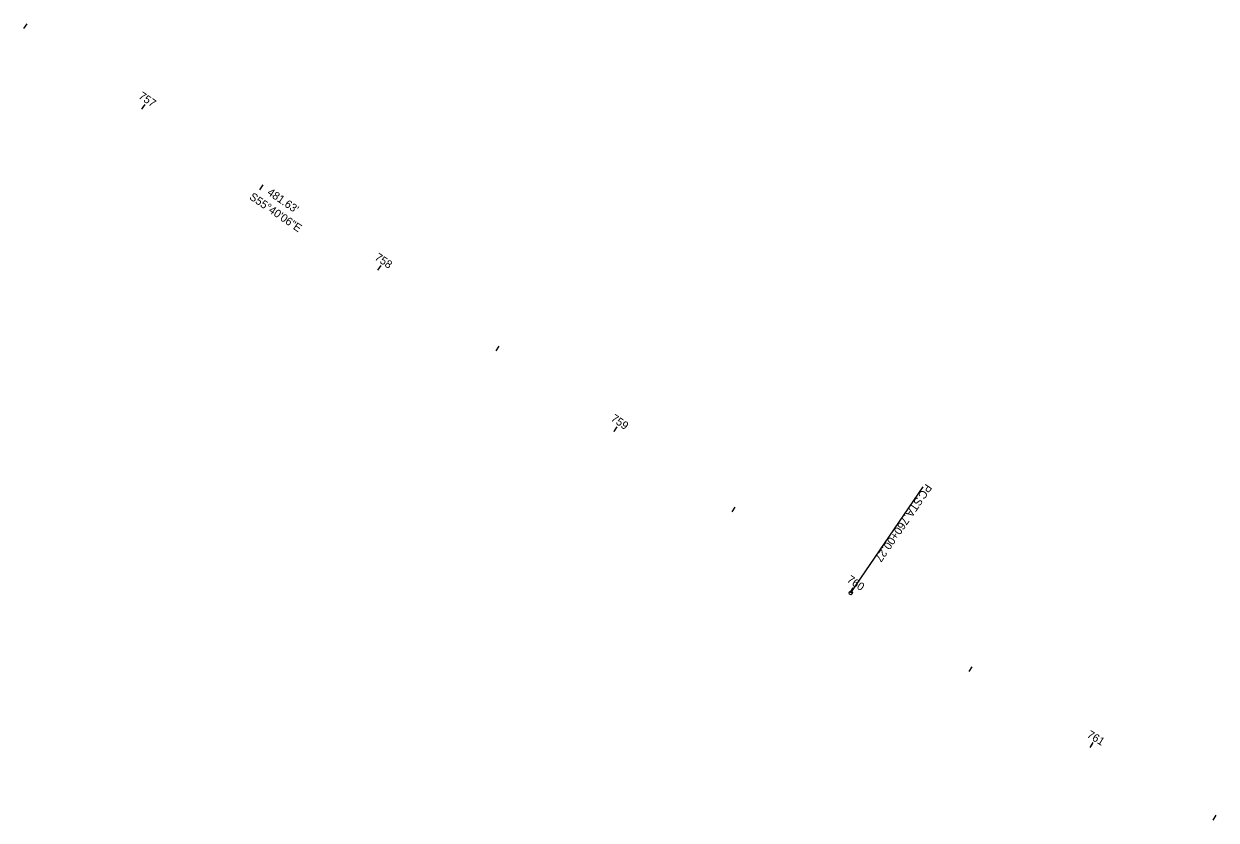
# Model space of a CAD drawing. Extents: x 144928 to 152344, y 329903 to 333202.
# Drawn here: x 147724.5 to 148141.6, y 331517.2 to 331795.9 of the extents above; entities that cross this region are included whole.
import ezdxf

# ---------------------------------------------------------------- set-up
doc = ezdxf.new("R2010")
doc.units = 0
for name, color, linetype in [('GE_P_Alignment_500_Bearings', 7, 'Continuous'), ('GE_P_Alignment_500_Cardinal_Points', 7, 'Continuous'), ('GE_P_Alignment_500_Distances', 7, 'Continuous'), ('GE_P_Alignment_500_Stations', 7, 'Continuous'), ('SC_Scratch1', 7, 'Continuous')]:
    doc.layers.add(name, color=color, linetype=linetype)

msp = doc.modelspace()

# ---------------------------------------------------------------- linework, layer by layer
at = {"layer": 'GE_P_Alignment_500_Cardinal_Points'}
msp.add_line((148013.75, 331596.67), (148039.13, 331633.83), dxfattribs=at)
msp.add_circle((148013.75, 331596.67), 0.6, dxfattribs=at)
at = {"layer": 'GE_P_Alignment_500_Stations'}
for p, q in [((147765.79, 331766.02), (147766.47, 331767.01)), ((147848.37, 331709.62), (147849.04, 331710.61)), ((147930.95, 331653.22), (147931.62, 331654.21)), ((148013.53, 331596.82), (148014.65, 331598.47)), ((148097.53, 331542.6), (148098.16, 331543.62))]:
    msp.add_line(p, q, dxfattribs=at)
at = {"layer": 'SC_Scratch1'}
for p, q in [((147724.5, 331794.22), (147725.63, 331795.87)), ((147765.79, 331766.02), (147766.92, 331767.67)), ((147807.08, 331737.82), (147808.21, 331739.47)), ((147848.37, 331709.62), (147849.5, 331711.27)), ((147889.66, 331681.42), (147890.79, 331683.07)), ((147930.95, 331653.22), (147932.07, 331654.87)), ((148013.75, 331596.67), (148039.13, 331633.83)), ((147972.24, 331625.02), (147973.36, 331626.67)), ((148013.53, 331596.82), (148014.65, 331598.47)), ((148055.18, 331569.16), (148056.26, 331570.84)), ((148097.53, 331542.6), (148098.57, 331544.31)), ((148140.58, 331517.16), (148141.57, 331518.89))]:
    msp.add_line(p, q, dxfattribs=at)
msp.add_circle((148013.75, 331596.67), 0.6, dxfattribs=at)

# ---------------------------------------------------------------- texts
at = {"layer": 'GE_P_Alignment_500_Bearings'}
msp.add_text('S55°40\'06"E', height=2.8, rotation=325.6683, dxfattribs=at).set_placement((147803.15, 331734.69))
at = {"layer": 'GE_P_Alignment_500_Cardinal_Points'}
for s, p in [('PC', (148040.04, 331635.09)), (' STA. ', (148037.46, 331631.31)), ('760+00.27', (148032.13, 331623.5))]:
    msp.add_text(s, height=2.8, rotation=235.6683, dxfattribs=at).set_placement(p)
at = {"layer": 'GE_P_Alignment_500_Distances'}
msp.add_text("481.63'", height=2.8, rotation=325.6683, dxfattribs=at).set_placement((147809.4, 331736.29))
at = {"layer": 'GE_P_Alignment_500_Stations'}
msp.add_text('760', height=2.8, rotation=325.6683, dxfattribs=at).set_placement((148012.17, 331600.77))
at = {"layer": 'SC_Scratch1'}
for s, rotation, p in [('757', 325.6683, (147764.38, 331770.01)), ('S55°40\'06"E', 325.6683, (147803.15, 331734.69)), ('758', 325.6683, (147847.02, 331713.56)), ('759', 325.6683, (147929.62, 331657.16)), ('PC', 235.6683, (148040.04, 331635.09)), (' STA. ', 235.6683, (148037.46, 331631.31)), ('760+00.27', 235.6683, (148032.13, 331623.5)), ('760', 325.6683, (148012.17, 331600.77)), ('761', 328.6602, (148096.14, 331546.37))]:
    msp.add_text(s, height=2.8, rotation=rotation, dxfattribs=at).set_placement(p)

doc.saveas('drawing.dxf')
